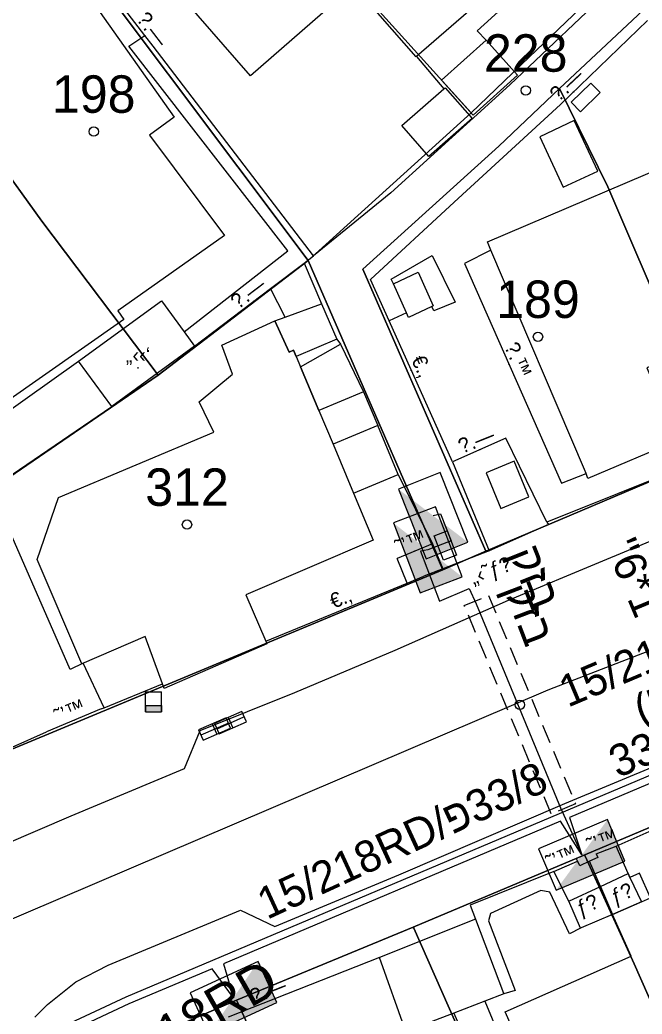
# Model space of a CAD drawing. Header units: metres. Extents: x 218299 to 220222, y 572714 to 574340.
# Drawn here: x 218987.9 to 219021.1, y 573394.8 to 573447.9 of the extents above; entities that cross this region are included whole.
import ezdxf
from ezdxf.enums import TextEntityAlignment as Align

# ---------------------------------------------------------------- set-up
doc = ezdxf.new("R2010")
doc.units = ezdxf.units.M
doc.header["$MEASUREMENT"] = 0
doc.linetypes.add('DASH15', pattern=[1.5, 1, -0.5])
for name, color, linetype in [('1601', 44, 'LANDBORDER'), ('1602', 44, 'Continuous'), ('1603', 44, 'Continuous'), ('6151', 102, 'CABLEUNDEXIST03'), ('6261', 7, 'Continuous'), ('6370', 7, 'Continuous'), ('6701', 7, 'DASH15'), ('6910', 102, 'Continuous'), ('6916', 7, 'Continuous'), ('A_POINTS', 2, 'Continuous'), ('M2200', 253, 'Continuous'), ('M2207', 253, 'Continuous'), ('M2401', 7, 'Continuous'), ('M2404', 7, 'Continuous'), ('M2407', 253, 'Continuous'), ('M2408', 253, 'Continuous'), ('M2412', 253, 'Continuous'), ('M2420', 253, 'Continuous'), ('M2601', 253, 'Continuous'), ('M2602', 253, 'Continuous'), ('M2605', 253, 'Continuous'), ('M2612', 253, 'Continuous'), ('M4903', 253, 'Continuous'), ('M5235', 253, 'Continuous')]:
    doc.layers.add(name, color=color, linetype=linetype)
doc.styles.add('HEBTXT', font='HEBTXT')
doc.styles.add('MAVAT_HEBTXT', font='HEBTXT')
doc.linetypes.add('CABLEUNDEXIST03', pattern='A,3.5,[222,elecad.shx,S=0.01,R=0,X=0,Y=0],1.5', length=5)
doc.linetypes.add('LANDBORDER', pattern='A,6.25,[208,elecad.shx,S=0.02,R=0,X=-0.6,Y=0],12.5,[208,elecad.shx,S=0.02,R=180,X=0.6,Y=0],6.25', length=25)

# ---------------------------------------------------------------- blocks, each defined once
blk = doc.blocks.new('6261')
blk.add_lwpolyline([(-2, -1.2), (2, -1.2), (2, 1.2), (-2, 1.2)], close=True)
at = {"color": 0}
blk.add_solid([(2, 1.2), (-2, -1.2), (2, -1.2)], dxfattribs=at)
at = {"color": 0, "style": 'HEBTXT'}
blk.add_attdef('PIL_NAME', (2.689, 2.418), '', height=1.7, dxfattribs=at)
at = {"style": 'HEBTXT'}
blk.add_attdef('CAMUT_MONIM', (2.489, 0.218), '', height=1.7, dxfattribs=at)
at = {"color": 0, "style": 'HEBTXT', "flags": 1}
for tag, p in [('TYPE', (2.585, -1.773)), ('MAP_TYPE', (2.689, -3.782))]:
    blk.add_attdef(tag, p, '', height=1.7, dxfattribs=at)
blk = doc.blocks.new('6910')
at = {"layer": 'A_POINTS'}
blk.add_circle((0, 0), 0.25, dxfattribs=at)
at = {"color": 0, "style": 'HEBTXT', "flags": 1}
blk.add_attdef('CODE', (-2.918, 6.399), '', height=1.7, dxfattribs=at)
at = {"color": 0, "style": 'HEBTXT'}
for tag, p in [('PATH', (0.169, 4.708)), ('HTCH', (0.169, 2.708))]:
    blk.add_attdef(tag, text='', height=1.7, dxfattribs=at).set_placement(p, align=Align.MIDDLE_CENTER)
blk = doc.blocks.new('6370')
at = {"color": 0}
blk.add_lwpolyline([(-1, -1), (1, -1), (1, 1), (-1, 1)], close=True, dxfattribs=at)
for points in [[(-0.991, 1.013), (1.003, 1.013), (-0.991, -1.013)], [(-0.991, -1.013), (1.003, -1.013), (1.003, 1.013)]]:
    blk.add_solid(points, dxfattribs=at)
at = {"color": 0, "style": 'HEBTXT'}
blk.add_attdef('POLE_NUM', (2.033, 2.706), '', height=2, dxfattribs=at)
at = {"color": 0, "style": 'HEBTXT', "flags": 1}
blk.add_attdef('MAP_TYPE', (2.063, -0.224), '', height=2, dxfattribs=at)
blk = doc.blocks.new('1603')
at = {"layer": 'A_POINTS'}
blk.add_circle((0, 0), 0.25, dxfattribs=at)
at = {"color": 0, "style": 'HEBTXT'}
blk.add_attdef('PARCEL_NUM', text='', height=2, dxfattribs=at).set_placement((0, 1), align=Align.CENTER)
at = {"color": 0, "style": 'HEBTXT', "flags": 1}
blk.add_attdef('LOT_NUM', text='', height=2, dxfattribs=at).set_placement((0, -2.5), align=Align.CENTER)
blk = doc.blocks.new('6916')
at = {"layer": 'A_POINTS'}
blk.add_circle((0, 0), 0.25, dxfattribs=at)
at = {"color": 0, "style": 'HEBTXT'}
for tag, p in [('HTCH', (0.006, 3.527)), ('PIPE', (0.049, 1.33))]:
    blk.add_attdef(tag, text='', height=1.7, dxfattribs=at).set_placement(p, align=Align.MIDDLE_CENTER)
blk = doc.blocks.new('M2407')
blk.add_circle((0, 0), 0.025)
at = {"style": 'MAVAT_HEBTXT'}
blk.add_attdef('NAME', text='', height=0.8, dxfattribs=at).set_placement((0, 1.59), align=Align.MIDDLE)
blk = doc.blocks.new('M2408')
blk.add_circle((0, 0), 0.025)
at = {"style": 'MAVAT_HEBTXT'}
blk.add_attdef('NAME', text='', height=0.8, dxfattribs=at).set_placement((0, 1.59), align=Align.MIDDLE)
blk = doc.blocks.new('M2602')
blk.add_circle((0, 0), 0.025)
at = {"style": 'MAVAT_HEBTXT'}
blk.add_attdef('NAME', text='', height=0.8, dxfattribs=at).set_placement((0, 1.59), align=Align.MIDDLE)
blk = doc.blocks.new('M2605')
blk.add_circle((0, 0), 0.025)
at = {"style": 'MAVAT_HEBTXT'}
blk.add_attdef('NAME', text='', height=0.8, dxfattribs=at).set_placement((0, 1.59), align=Align.MIDDLE)
blk = doc.blocks.new('M2612')
blk.add_circle((0, 0), 0.025)
at = {"style": 'MAVAT_HEBTXT'}
blk.add_attdef('NAME', text='', height=0.8, dxfattribs=at).set_placement((0, 1.59), align=Align.MIDDLE)
blk = doc.blocks.new('M2207')
blk.add_circle((0, 0), 0.025)
at = {"style": 'MAVAT_HEBTXT'}
blk.add_attdef('NAME', text='', height=0.8, dxfattribs=at).set_placement((0, 1.59), align=Align.MIDDLE)
blk = doc.blocks.new('M2412')
blk.add_circle((0, 0), 0.025)
at = {"style": 'MAVAT_HEBTXT'}
blk.add_attdef('NAME', text='', height=0.8, dxfattribs=at).set_placement((0, 1.59), align=Align.MIDDLE)
blk = doc.blocks.new('M4903')
blk.add_lwpolyline([(-1.6, -0.59), (1.6, -0.59), (1.6, 0.62), (-1.6, 0.62)], close=True)
for points in [[(-1.57, 0), (1.57, 0)], [(0, 0.62), (0, -0.59)]]:
    blk.add_lwpolyline(points)
at = {"style": 'MAVAT_HEBTXT', "flags": 1}
for tag, p in [('MARK', (0, 1.87)), ('IL', (0, -6.97))]:
    blk.add_attdef(tag, text='', height=0.8, dxfattribs=at).set_placement(p, align=Align.MIDDLE)
at = {"style": 'MAVAT_HEBTXT'}
for tag, p in [('HEIGHT', (0, -1.84)), ('NAME', (0, -4.41))]:
    blk.add_attdef(tag, text='', height=0.8, dxfattribs=at).set_placement(p, align=Align.MIDDLE)
blk = doc.blocks.new('*U89')
at = {"linetype": 'Continuous'}
for p, q in [((-0.85, 0), (-0.85, -0.66)), ((0.85, 0), (0.85, -0.66))]:
    blk.add_line(p, q, dxfattribs=at)
blk.add_solid([(-0.85, 0), (-0.85, -0.66), (0.85, -0.66)], dxfattribs=at)
at = {"linetype": 'Continuous', "extrusion": (0, 0, -1)}
blk.add_solid([(0.85, 0), (-0.85, 0), (-0.85, -0.66)], dxfattribs=at)
blk = doc.blocks.new('M5235')
for points in [[(-0.85, 1.47), (0.85, 1.47)], [(-0.85, -0.66), (-0.85, 1.47)], [(0.85, -0.66), (0.85, 1.47)], [(-0.85, 0), (0.85, 0)], [(-0.85, -0.66), (0.85, -0.66)]]:
    blk.add_lwpolyline(points)
at = {"linetype": 'Continuous'}
blk.add_blockref('*U89', (0, 0), dxfattribs=at)
at = {"style": 'MAVAT_HEBTXT', "flags": 1}
for tag, p in [('MARK', (0, 2.72)), ('HEIGHT', (0, -1.92)), ('NAME', (0, -4.48))]:
    blk.add_attdef(tag, text='', height=0.8, dxfattribs=at).set_placement(p, align=Align.MIDDLE)
blk = doc.blocks.new('111')
at = {"layer": 'M2200'}
for points in [[(219005.712, 573449.753, 573.12), (219000.18, 573444.929, 572.64), (218993.859, 573452.178, 572.4), (218993.859, 573452.178, 572.4), (218995.444, 573453.56, 572.64), (218995.13, 573453.92, 572.64), (218997.068, 573455.61, 572.64), (218997.38, 573455.253, 572.64), (218999.302, 573456.929, 572.64), (219001.224, 573458.605, 572.64), (219000.852, 573459.032, 572.64), (219002.75, 573460.687, 572.64), (219003.088, 573460.298, 572.64), (219004.873, 573461.854, 572.64), (219010.842, 573455.009, 572.88), (219010.622, 573454.817, 573.12), (219014.342, 573450.552, 573.12), (219009.057, 573445.944, 573.12), (219009.044, 573445.932, 573.12)], [(219012.847, 573436.046, 569.76), (219024.555, 573441.04, 569.76), (219026.04, 573441.674, 569.76), (219027.029, 573439.354, 569.713), (219031.162, 573429.665, 569.52), (219026.822, 573427.813, 569.52), (219025.437, 573431.062, 570), (219022.932, 573429.993, 570), (219021.36, 573429.323, 570), (219022.11, 573427.564, 569.775), (219022.756, 573426.049, 569.581), (219023.008, 573425.443, 569.52), (219023.008, 573425.443, 569.52), (219018.216, 573423.406, 569.52), (219018.121, 573423.682, 569.522), (219018.03, 573423.897, 569.527), (219013.032, 573435.613, 569.751)], [(219006.744, 573420.122, 569.52), (218999.937, 573417.196, 569.28), (219001.003, 573414.715, 569.052), (219001.063, 573414.577, 569.04), (218995.57, 573412.184, 569.04), (218995.477, 573412.449, 569.056), (218994.549, 573414.966, 569.28), (218991.181, 573413.518, 569.28), (218988.79, 573419.08, 569.28), (218989.93, 573422.389, 569.28), (218998.221, 573425.892, 569.52), (218997.449, 573427.511, 569.52), (218999.221, 573428.979, 569.52), (218998.647, 573430.539, 568.8), (219001.49, 573431.827, 568.8), (219001.49, 573431.827, 568.8), (219002.255, 573430.164, 569.4), (219002.255, 573430.164, 569.4), (219002.486, 573430.265, 569.4), (219002.486, 573430.265, 569.4), (219002.631, 573429.92, 569.404), (219002.857, 573429.381, 569.41), (219003.84, 573427.04, 569.438), (219004.595, 573425.24, 569.459), (219005.691, 573422.629, 569.49)]]:
    blk.add_polyline3d(points, close=True, dxfattribs=at)
for points in [[(218991.644, 573449.046, 571.68), (218996.105, 573442.712, 571.44), (218994.784, 573441.746, 572.16), (218998.805, 573436.383, 571.68), (218993.094, 573432.374, 571.68), (218993.419, 573431.91, 571.68), (218986.993, 573427.399, 571.68), (218982.899, 573433.231, 573.6), (218982.227, 573432.759, 572.874), (218980.678, 573431.671, 571.2), (218977.28, 573436.545, 571.2), (218979.437, 573437.913, 572.64), (218977.829, 573440.204, 571.44), (218981.904, 573443.065, 571.68), (218978.653, 573447.732, 571.245), (218978.576, 573447.842, 571.235), (218978.312, 573448.222, 571.2)], [(219026.464, 573383.811, 572.646), (219019.981, 573380.944, 572.88), (219013.801, 573394.919, 569.52), (219020.522, 573397.891, 569.76), (219019.537, 573400.117, 569.28), (219019.537, 573400.117, 569.28), (219020.985, 573400.758, 569.28), (219021.076, 573400.798, 569.28), (219021.557, 573401.01, 569.28), (219020.974, 573402.327, 569.28), (219020.457, 573402.098, 569.28), (219020.457, 573402.098, 569.28), (219020.363, 573402.309, 569.28), (219019.72, 573403.765, 569.28), (219019.72, 573403.765, 569.28), (219019.72, 573403.765, 569.28), (219022.611, 573405.044, 569.28)]]:
    blk.add_polyline3d(points, dxfattribs=at)
at = {"layer": 'M2207'}
for points in [[(219014.452, 573444.956, 571.74), (219012.076, 573442.82, 571.86), (219010.399, 573444.686, 571.86), (219012.775, 573446.821, 571.74), (219012.775, 573446.821, 571.74), (219014.452, 573444.956, 571.74)], [(219018.378, 573444.525, 568.74), (219017.327, 573443.509, 568.74), (219017.814, 573443.005, 568.74), (219018.865, 573444.022, 568.74), (219018.378, 573444.525, 568.74)], [(219012.027, 573442.641, 571.98), (219009.71, 573440.613, 571.98), (219008.269, 573442.259, 572.1), (219010.51, 573444.22, 572.1), (219010.586, 573444.287, 572.1), (219012.027, 573442.641, 571.98)], [(219018.749, 573439.835, 568.98), (219017.489, 573442.531, 568.98), (219015.638, 573441.666, 568.98), (219016.898, 573438.97, 568.98), (219018.749, 573439.835, 568.98)], [(219009.148, 573434.425, 569.22), (219009.953, 573432.633, 569.22), (219009.873, 573432.596, 569.22), (219008.626, 573432.017, 569.22), (219008.517, 573432.261, 569.22), (219007.825, 573433.8, 569.22), (219007.821, 573433.809, 569.22), (219009.148, 573434.425, 569.22)], [(218997.197, 573430.483, 571.2), (218992.768, 573427.25, 571.2), (218992.768, 573427.25, 571.2), (218990.999, 573429.674, 571.32), (218990.999, 573429.674, 571.32), (218995.429, 573432.907, 571.32), (218996.635, 573431.253, 571.238), (218997.197, 573430.483, 571.2), (218997.197, 573430.483, 571.2)], [(219003.988, 573432.744, 568.38), (219004.801, 573430.851, 568.38), (219004.801, 573430.851, 568.38), (219002.631, 573429.92, 568.62), (219002.486, 573430.265, 568.62), (219002.255, 573430.164, 568.62), (219001.49, 573431.827, 568.62), (219002.033, 573432.026, 568.567), (219003.988, 573432.744, 568.38)], [(219003.84, 573427.04, 568.62), (219002.857, 573429.381, 568.86), (219005.003, 573430.586, 568.38), (219005.003, 573430.586, 568.38), (219006.232, 573428.045, 568.38), (219006.232, 573428.045, 568.38)], [(219004.595, 573425.24, 568.38), (219005.691, 573422.629, 568.38), (219008.076, 573423.63, 568.14), (219008.078, 573423.631, 568.14), (219006.982, 573426.242, 568.14), (219006.982, 573426.242, 568.14), (219004.595, 573425.24, 568.38)], [(219012.778, 573423.721, 567.78), (219013.566, 573421.811, 567.78), (219015.061, 573422.428, 567.78), (219014.273, 573424.338, 567.78), (219012.778, 573423.721, 567.78)], [(219010.698, 573420.609, 567.66), (219011.193, 573419.319, 567.66), (219010.491, 573419.049, 567.66), (219009.996, 573420.34, 567.66), (219010.698, 573420.609, 567.66)]]:
    blk.add_polyline3d(points, close=True, dxfattribs=at)
at = {"layer": 'M2401'}
for points in [[(218987.047, 573403.856, 565.294), (218990.611, 573405.389, 565.414), (218996.655, 573407.925, 565.414), (218997.503, 573409.945, 565.534), (219002.558, 573411.974, 565.534), (219007.913, 573414.246, 565.654), (219013.964, 573416.906, 565.654), (219019.006, 573419.008, 565.774), (219024.383, 573421.233, 566.014)], [(218988.669, 573394.633, 565.534), (218989.343, 573395.314, 565.534), (218990.861, 573396.524, 565.534), (218992.587, 573397.41, 565.534), (218999.643, 573400.346, 565.534), (219001.482, 573399.479, 565.534), (219008.109, 573402.234, 565.774), (219016.989, 573406.047, 565.894), (219022.07, 573408.171, 565.894)]]:
    blk.add_polyline3d(points, dxfattribs=at)
at = {"layer": 'M2404'}
for points in [[(218987.047, 573403.856, 565.294), (218990.611, 573405.389, 565.414), (218996.655, 573407.925, 565.414), (218997.503, 573409.945, 565.534), (219002.558, 573411.974, 565.534), (219007.913, 573414.246, 565.654), (219013.964, 573416.906, 565.654), (219019.006, 573419.008, 565.774), (219024.383, 573421.233, 566.014)], [(218988.669, 573394.633, 565.534), (218989.343, 573395.314, 565.534), (218990.861, 573396.524, 565.534), (218992.587, 573397.41, 565.534), (218999.643, 573400.346, 565.534), (219001.482, 573399.479, 565.534), (219008.109, 573402.234, 565.774), (219016.989, 573406.047, 565.894), (219022.07, 573408.171, 565.894)]]:
    blk.add_polyline3d(points, dxfattribs=at)
at = {"layer": 'M2407'}
for points in [[(219017.671, 573452.206, 569.925), (219014.554, 573449.388, 569.925), (219012.299, 573447.326, 569.925), (219012.775, 573446.821, 569.925)], [(218996.635, 573431.253, 568.824), (219002.176, 573435.564, 569.004), (218993.69, 573446.509, 569.004), (218994.536, 573447.082, 569.004)], [(219013.032, 573435.613, 567.294), (219011.616, 573434.9, 567.294), (219016.809, 573423.154, 567.294), (219018.121, 573423.682, 567.294)], [(219007.825, 573433.8, 567.204), (219007.702, 573434.055, 567.204), (219009.896, 573435.316, 567.204), (219011.114, 573432.821, 567.204), (219009.983, 573432.363, 567.204), (219009.873, 573432.596, 567.204)], [(219002.033, 573432.026, 566.574), (219001.252, 573433.558, 566.574)], [(218982.227, 573432.759, 568.824), (218986.706, 573426.632, 568.824), (218990.999, 573429.674, 568.824)], [(219008.517, 573432.261, 567.204), (219007.588, 573431.825, 567.204)], [(218992.36, 573411.16, 565.944), (218991.25, 573413.542, 566.034), (218990.555, 573413.215, 566.034), (218986.315, 573422.864, 566.214)], [(219017.819, 573399.381, 566.952), (219017.223, 573399.086, 566.952), (219016.176, 573401.319, 566.952), (219015.702, 573401.406, 566.952), (219013.008, 573400.174, 566.952), (219012.897, 573399.78, 566.952), (219014.329, 573396.053, 566.952), (219013.72, 573395.885, 566.992)], [(219012.7, 573395.491, 566.992), (219016.634, 573386.059, 566.992), (219019.458, 573379.888, 567.114)]]:
    blk.add_polyline3d(points, dxfattribs=at)
at = {"layer": 'M2408'}
for points in [[(219016.028, 573421.069, 565.755), (219016.109, 573420.946, 565.755), (219012.935, 573419.547, 565.845), (219010.462, 573418.593, 565.845), (219009.447, 573418.194, 565.845)], [(219012.209, 573399.865, 565.819), (219007.079, 573397.825, 565.729)]]:
    blk.add_polyline3d(points, dxfattribs=at)
at = {"layer": 'M2412'}
for points in [[(219018.887, 573401.615, 565.792), (219020.363, 573402.309, 565.792), (219020.457, 573402.098, 565.949), (219021.076, 573400.798, 566.917), (219019.537, 573400.117, 566.917)], [(219019.537, 573400.117, 566.992), (219019.537, 573400.117, 566.992), (219017.863, 573399.403, 566.992), (219017.818, 573399.384, 566.992), (219017.199, 573400.833, 565.792), (219017.199, 573400.833, 565.792), (219018.887, 573401.615, 565.792)]]:
    blk.add_polyline3d(points, close=True, dxfattribs=at)
at = {"layer": 'M2420', "linetype": 'Continuous', "lineweight": -3}
blk.add_lwpolyline([(218815, 573271.12), (218820.09, 573275.12), (218861.3, 573307.12), (218922.3, 573356.31), (218953.3, 573379.31), (218975.09, 573394.62), (219016.09, 573412.12), (219055, 573427.19), (219099.41, 573445.88), (219110.2, 573450.38), (219123.3, 573457.88), (219130.09, 573462.38), (219137.3, 573467.38), (219141.09, 573470.12), (219151.91, 573480.62), (219163.91, 573496.88), (219171.3, 573512.19), (219176.8, 573527.5), (219181.7, 573546.81)], dxfattribs=at)
at = {"layer": 'M2601'}
blk.add_polyline3d([(219009.057, 573445.944, 571.487), (219010.51, 573444.22, 571.487)], dxfattribs=at)
at = {"layer": 'M2602'}
for points in [[(219010.985, 573424.3, 567.705), (219007.588, 573431.825, 568.285), (219006.59, 573434.037, 568.455)], [(219008.076, 573423.63, 567.78), (219009.907, 573419.923, 567.78), (219009.907, 573419.923, 567.78), (219009.907, 573419.923, 567.78)], [(219009.907, 573419.923, 567.33), (219010.462, 573418.593, 567.262)], [(219008.555, 573417.827, 567.855), (219008.019, 573419.141, 567.855)], [(219001.003, 573414.715, 568.005), (219008.555, 573417.827, 567.871), (219009.447, 573418.194, 567.855), (219009.447, 573418.194, 567.855)], [(218983.735, 573415.972, 568.005), (218987.446, 573409.049, 568.005), (218987.446, 573409.049, 568.005), (218989.288, 573409.883, 567.855), (218989.288, 573409.883, 567.855)], [(218992.214, 573411.102, 567.855), (218992.214, 573411.102, 567.855), (218992.36, 573411.16, 567.855), (218995.477, 573412.449, 567.855)], [(219018.302, 573402.962, 567.442), (219017.78, 573402.716, 567.442), (219017.694, 573402.911, 567.442), (219017.667, 573402.973, 567.442), (219017.609, 573403.106, 567.442)], [(219018.657, 573403.365, 568.192), (219018.657, 573403.365, 568.192), (219018.752, 573403.172, 568.192), (219018.302, 573402.962, 568.192)], [(219011.044, 573394.851, 568.492), (219019.621, 573375.267, 568.776)]]:
    blk.add_polyline3d(points, dxfattribs=at)
at = {"layer": 'M2605'}
for points in [[(219021.401, 573447.869, 568.717), (219016.747, 573443.389, 568.117), (219011.068, 573438.178, 567.667), (219006.59, 573434.037, 567.067), (219006.59, 573434.037, 567.067)], [(219019.831, 573449.938, 569.73), (219014.042, 573444.445, 569.73), (219007.687, 573438.667, 569.73), (219003.56, 573435.308, 569.73), (219003.56, 573435.308, 569.73), (218994.977, 573446.506, 569.86), (218994.536, 573447.082, 569.867), (218993.649, 573448.239, 569.88), (218991.942, 573450.315, 569.88), (218993.859, 573452.178, 569.88), (218990.548, 573456.778, 569.88), (218990.548, 573456.778, 569.88), (218995.392, 573460.714, 569.88), (218995.392, 573460.714, 569.88)], [(218975.479, 573438.966, 568.905), (218977.405, 573435.965, 568.905), (218980.279, 573431.485, 568.905), (218981.718, 573429.242, 568.905), (218981.916, 573428.934, 568.905), (218983.514, 573426.652, 568.849), (218984.744, 573424.895, 568.806), (218986.214, 573422.796, 568.755), (218986.214, 573422.796, 568.755), (218986.214, 573422.796, 568.755), (218986.315, 573422.864, 568.755), (218992.768, 573427.25, 568.755)], [(218997.197, 573430.483, 568.755), (219001.252, 573433.558, 568.755), (219003.047, 573434.919, 568.755), (219003.56, 573435.308, 568.755)], [(219003.047, 573434.919, 567.405), (219003.988, 573432.744, 567.105)], [(219004.801, 573430.851, 567.105), (219005.003, 573430.586, 567.105)], [(219006.232, 573428.045, 566.955), (219006.982, 573426.242, 566.955)], [(219023.008, 573425.443, 567.33), (219023.477, 573424.071, 567.33), (219016.028, 573421.069, 566.805), (219016.028, 573421.069, 566.805), (219013.822, 573425.571, 566.955), (219010.985, 573424.3, 566.955), (219010.985, 573424.3, 566.955), (219010.985, 573424.3, 566.955)], [(219010.985, 573424.3, 566.805), (219012.935, 573419.547, 565.905), (219012.935, 573419.547, 565.905), (219012.935, 573419.547, 565.905)], [(219019.537, 573400.117, 567.142), (219019.537, 573400.117, 567.142), (219018.887, 573401.615, 567.142), (219018.887, 573401.615, 567.142), (219018.302, 573402.962, 567.142), (219018.302, 573402.962, 567.142), (219018.302, 573402.962, 567.142)], [(219017.819, 573399.381, 566.992), (219017.199, 573400.833, 566.992), (219016.392, 573402.419, 566.992), (219011.924, 573400.616, 566.992), (219011.924, 573400.616, 566.992), (219012.209, 573399.865, 566.992), (219013.71, 573395.91, 566.992), (219013.72, 573395.885, 566.992), (219012.7, 573395.491, 566.992), (219011.044, 573394.851, 566.992), (219008.493, 573393.866, 566.992), (219007.079, 573397.825, 566.992), (218998.986, 573394.632, 566.842)]]:
    blk.add_polyline3d(points, dxfattribs=at)
at = {"layer": 'M2612'}
for points in [[(219009.907, 573419.923, 567.855), (219008.019, 573419.141, 567.855)], [(218992.214, 573411.102, 567.924), (218989.288, 573409.883, 567.924)], [(219018.657, 573403.365, 567.967), (219019.72, 573403.765, 567.967)], [(219016.392, 573402.419, 567.292), (219016.392, 573402.419, 567.292), (219017.667, 573402.973, 567.292)]]:
    blk.add_polyline3d(points, dxfattribs=at)
at = {"layer": 'M2207'}
ref = blk.add_blockref('M2207', (218994.174, 573429.319), dxfattribs=dict(at, xscale=0.5, yscale=0.5, zscale=0.5))
ref.add_attrib('NAME', '„‹‹‘', dxfattribs={"layer": '0', "height": 0.8, "style": 'MAVAT_HEBTXT'}).set_placement((218994.174, 573429.944), align=Align.MIDDLE)
at = {"layer": 'M2407'}
ref = blk.add_blockref('M2407', (219013.996, 573429.517), dxfattribs=dict(at, xscale=0.5, yscale=0.5, zscale=0.5))
ref.add_attrib('NAME', '\x8e.™', dxfattribs={"layer": '0', "height": 0.8, "rotation": 293.8484, "style": 'MAVAT_HEBTXT'}).set_placement((219014.499, 573429.74), align=Align.MIDDLE)
at = {"layer": 'M2408'}
ref = blk.add_blockref('M2408', (219012.935, 573419.547), dxfattribs=dict(at, xscale=0.5, yscale=0.5, zscale=0.5))
ref.add_attrib('NAME', '„‹˜ƒ\x8e', dxfattribs={"layer": '0', "height": 0.8, "rotation": 20.5969, "style": 'MAVAT_HEBTXT'}).set_placement((219013.048, 573418.403), align=Align.MIDDLE)
at = {"layer": 'M2412'}
ref = blk.add_blockref('M2412', (219021.067, 573400.794), dxfattribs=dict(at, xscale=0.5, yscale=0.5, zscale=0.5))
ref.add_attrib('NAME', 'ƒ\x8e', dxfattribs={"layer": '0', "height": 0.8, "rotation": 23.8566, "style": 'MAVAT_HEBTXT'}).set_placement((219020.059, 573401.152), align=Align.MIDDLE)
ref = blk.add_blockref('M2412', (219017.216, 573400.841), dxfattribs=dict(at, xscale=0.5, yscale=0.5, zscale=0.5))
ref.add_attrib('NAME', 'ƒ\x8e', dxfattribs={"layer": '0', "height": 0.8, "rotation": 24.8735, "style": 'MAVAT_HEBTXT'}).set_placement((219018.218, 573400.543), align=Align.MIDDLE)
at = {"layer": 'M2602'}
ref = blk.add_blockref('M2602', (219008.787, 573429.168), dxfattribs=dict(at, xscale=0.5, yscale=0.5, zscale=0.5))
ref.add_attrib('NAME', '€.‚', dxfattribs={"layer": '0', "height": 0.8, "rotation": 294.292, "style": 'MAVAT_HEBTXT'}).set_placement((219009.289, 573429.395), align=Align.MIDDLE)
ref = blk.add_blockref('M2602', (219005.225, 573416.455), dxfattribs=dict(at, xscale=0.5, yscale=0.5, zscale=0.5))
ref.add_attrib('NAME', '€.‚', dxfattribs={"layer": '0', "height": 0.8, "rotation": 22.3942, "style": 'MAVAT_HEBTXT'}).set_placement((219005.015, 573416.963), align=Align.MIDDLE)
at = {"layer": 'M2605'}
ref = blk.add_blockref('M2605', (218994.536, 573447.082), dxfattribs=dict(at, xscale=0.5, yscale=0.5, zscale=0.5))
ref.add_attrib('NAME', '\x9a.—', dxfattribs={"layer": '0', "height": 0.8, "rotation": 307.4694, "style": 'MAVAT_HEBTXT'}).set_placement((218994.972, 573447.416), align=Align.MIDDLE)
ref = blk.add_blockref('M2605', (219017.446, 573444.062), dxfattribs=dict(at, xscale=0.5, yscale=0.5, zscale=0.5))
ref.add_attrib('NAME', '\x9a.—', dxfattribs={"layer": '0', "height": 0.8, "rotation": 43.2802, "style": 'MAVAT_HEBTXT'}).set_placement((219017.069, 573444.462), align=Align.MIDDLE)
ref = blk.add_blockref('M2605', (219000.379, 573432.895), dxfattribs=dict(at, xscale=0.5, yscale=0.5, zscale=0.5))
ref.add_attrib('NAME', '\x9a.—', dxfattribs={"layer": '0', "height": 0.8, "rotation": 37.1765, "style": 'MAVAT_HEBTXT'}).set_placement((219000.046, 573433.334), align=Align.MIDDLE)
ref = blk.add_blockref('M2605', (219012.448, 573424.956), dxfattribs=dict(at, xscale=0.5, yscale=0.5, zscale=0.5))
ref.add_attrib('NAME', '\x9a.—', dxfattribs={"layer": '0', "height": 0.8, "rotation": 21.9535, "style": 'MAVAT_HEBTXT'}).set_placement((219012.242, 573425.466), align=Align.MIDDLE)
ref = blk.add_blockref('M2605', (219001.316, 573395.551), dxfattribs=dict(at, xscale=0.5, yscale=0.5, zscale=0.5))
ref.add_attrib('NAME', '\x9a.—', dxfattribs={"layer": '0', "height": 0.8, "rotation": 21.5297, "style": 'MAVAT_HEBTXT'}).set_placement((219001.114, 573396.063), align=Align.MIDDLE)
at = {"layer": 'M2612'}
ref = blk.add_blockref('M2612', (219008.963, 573419.532), dxfattribs=dict(at, xscale=0.5, yscale=0.5, zscale=0.5))
ref.add_attrib('NAME', '˜’™', dxfattribs={"layer": '0', "height": 0.8, "rotation": 22.5102, "style": 'MAVAT_HEBTXT'}).set_placement((219008.752, 573420.04), align=Align.MIDDLE)
ref = blk.add_blockref('M2612', (218990.751, 573410.493), dxfattribs=dict(at, xscale=0.5, yscale=0.5, zscale=0.5))
ref.add_attrib('NAME', '˜’™', dxfattribs={"layer": '0', "height": 0.8, "rotation": 22.6289, "style": 'MAVAT_HEBTXT'}).set_placement((218990.54, 573411), align=Align.MIDDLE)
ref = blk.add_blockref('M2612', (219019.188, 573403.565), dxfattribs=dict(at, xscale=0.5, yscale=0.5, zscale=0.5))
ref.add_attrib('NAME', '˜’™', dxfattribs={"layer": '0', "height": 0.8, "rotation": 20.6535, "style": 'MAVAT_HEBTXT'}).set_placement((219018.994, 573404.08), align=Align.MIDDLE)
ref = blk.add_blockref('M2612', (219017.03, 573402.696), dxfattribs=dict(at, xscale=0.5, yscale=0.5, zscale=0.5))
ref.add_attrib('NAME', '˜’™', dxfattribs={"layer": '0', "height": 0.8, "rotation": 23.5082, "style": 'MAVAT_HEBTXT'}).set_placement((219016.81, 573403.2), align=Align.MIDDLE)
at = {"layer": 'M4903', "xscale": 0.5, "yscale": 0.5, "zscale": 0.5}
for p, rotation in [((218998.268, 573410.022, 565.5), 23.3640460613879), ((218999.117, 573410.361, 565.5), 23.89097099511634)]:
    blk.add_blockref('M4903', p, dxfattribs=dict(at, rotation=rotation))
at = {"layer": 'M5235', "xscale": 0.5, "yscale": 0.5, "zscale": 0.5}
blk.add_blockref('M5235', (218995.001, 573411.276, 565.455), dxfattribs=at)

msp = doc.modelspace()

# ---------------------------------------------------------------- linework, layer by layer
at = {"layer": '1601'}
for points in [[(218840.606, 573282.601), (218852.366, 573292.291), (218860.016, 573298.551), (218867.756, 573304.951), (218875.466, 573311.281), (218883.196, 573317.621), (218890.836, 573324.011), (218898.566, 573330.351), (218906.216, 573336.611), (218914.066, 573343.091), (218921.696, 573349.371), (218929.406, 573355.661), (218937.916, 573362.631), (218947.026, 573369.521), (218959.706, 573377.091), (218964.2246, 573379.4955), (218968.13, 573381.64), (218968.8731, 573381.9691), (218969.758, 573382.44), (218994.596, 573393.441), (218999.436, 573395.541), (219008.876, 573399.451), (219018.046, 573403.301), (219027.366, 573407.241)], [(219027.366, 573407.241), (219018.046, 573403.301), (219008.876, 573399.451), (218999.436, 573395.541), (218994.596, 573393.441), (218969.758, 573382.44), (218968.8731, 573381.9691), (218968.13, 573381.64), (218964.2246, 573379.4955), (218959.706, 573377.091), (218947.026, 573369.521), (218937.916, 573362.631), (218929.406, 573355.661), (218921.696, 573349.371), (218914.066, 573343.091), (218906.216, 573336.611), (218898.566, 573330.351), (218890.836, 573324.011), (218883.196, 573317.621), (218875.466, 573311.281), (218867.756, 573304.951), (218860.016, 573298.551), (218852.366, 573292.291), (218840.606, 573282.601)]]:
    msp.add_lwpolyline(points, dxfattribs=at)
at = {"layer": '1602'}
for points in [[(218988.28, 573455.01), (219003.264, 573435.057), (218995.25, 573428.93), (218989.03, 573437.16), (218984, 573444.13), (218980.35, 573449.04)], [(219005.38, 573450.24), (219011.98, 573442.94), (219003.264, 573435.057), (218988.28, 573455.01)], [(219019.79, 573450.44), (219015.08, 573445.92), (219011.98, 573442.94), (219005.38, 573450.24)], [(218984, 573444.13), (218989.03, 573437.16), (218995.25, 573428.93), (218986.01, 573422.61)], [(218955.7039, 573394.6431), (218961.02, 573397.69), (218985.73, 573408.24), (218987.3939, 573408.9322), (219010.468, 573418.531), (219012.76, 573419.53), (219025.31, 573424.85)], [(219027.366, 573407.241), (219018.046, 573403.301), (219008.876, 573399.451), (218999.436, 573395.541), (218994.596, 573393.441), (218969.758, 573382.44), (218968.8731, 573381.9691), (218968.13, 573381.64), (218964.2246, 573379.4955), (218959.706, 573377.091), (218947.026, 573369.521), (218937.916, 573362.631), (218929.406, 573355.661), (218921.696, 573349.371), (218914.066, 573343.091), (218906.216, 573336.611), (218898.566, 573330.351), (218890.836, 573324.011), (218883.196, 573317.621), (218875.466, 573311.281), (218867.756, 573304.951), (218860.016, 573298.551), (218852.366, 573292.291), (218840.606, 573282.601)], [(218994.596, 573393.441), (218999.436, 573395.541), (218999.4668, 573395.4735), (219002.076, 573389.761)]]:
    msp.add_lwpolyline(points, dxfattribs=at)
for points in [[(219006.19, 573434.6), (219012.76, 573419.53), (219010.468, 573418.531), (219003.264, 573435.057), (219011.98, 573442.94), (219015.08, 573445.92), (219019.79, 573450.44), (219024.295, 573454.979), (219026.52, 573452.77), (219024.98, 573452.12), (219021.44, 573448.67), (219016.69, 573444.25), (219013.45, 573441.17)], [(219026.52, 573452.77), (219036.74, 573429.55), (219025.31, 573424.85), (219022.663, 573431.109), (219019.285, 573438.999), (219016.69, 573444.25), (219021.44, 573448.67), (219024.98, 573452.12)], [(219022.663, 573431.109), (219025.31, 573424.85), (219012.76, 573419.53), (219006.19, 573434.6), (219013.45, 573441.17), (219016.69, 573444.25), (219019.285, 573438.999)], [(218983.638, 573415.639), (218986.01, 573422.61), (218995.25, 573428.93), (219003.264, 573435.057), (219010.468, 573418.531), (218987.3939, 573408.9322)], [(219032.27, 573379.571), (219029.216, 573378.221), (219024.166, 573389.631), (219020.686, 573397.491), (219018.0765, 573403.2339), (219018.046, 573403.301), (219027.366, 573407.241), (219027.3959, 573407.1735), (219038.426, 573382.291)], [(219022.736, 573375.341), (219020.056, 573374.171), (219008.9059, 573399.3835), (219008.876, 573399.451), (219018.046, 573403.301), (219018.0765, 573403.2339), (219020.686, 573397.491), (219024.166, 573389.631), (219029.216, 573378.221)], [(219013.769, 573371.431), (219011.016, 573370.231), (219005.596, 573381.911), (219002.076, 573389.761), (218999.4668, 573395.4735), (218999.436, 573395.541), (219008.876, 573399.451), (219008.9059, 573399.3835), (219020.056, 573374.171)]]:
    msp.add_lwpolyline(points, close=True, dxfattribs=at)
at = {"layer": '6151'}
for points in [[(219074.0651, 573426.9854), (219072.8369, 573429.2524), (218993.5267, 573395.7046), (218986.4149, 573392.3861), (218989.3623, 573386.816), (218989.792, 573385.2455), (218989.8535, 573385.152), (218990.1862, 573385.1499), (218990.1923, 573384.8166), (218990.0364, 573384.818), (218990.0354, 573384.8755)], [(219009.942, 573421.4274), (219010.3436, 573421.5311), (219010.9048, 573420.0839), (219009.6599, 573419.5943)], [(219009.6599, 573419.5943), (219009.2658, 573419.5299), (219010.2778, 573416.86), (219011.8748, 573417.5393), (219012.2385, 573416.7178), (219016.7497, 573405.8186), (219017.887, 573403.3015)], [(219035.4238, 573410.973), (219034.2433, 573412.4932), (219017.2245, 573405.2944), (219017.887, 573403.3015)], [(219017.887, 573403.3015), (219016.7587, 573405.0973), (218998.7446, 573397.4775), (218999.2776, 573395.6736)], [(218999.2776, 573395.6736), (218998.1415, 573397.2223), (218993.6893, 573395.3391), (218986.9651, 573392.2014), (218989.7364, 573386.9641), (218989.8447, 573385.2455), (218989.8849, 573385.1931), (218990.2328, 573385.1831), (218990.2378, 573384.7909), (218990.1074, 573384.7901), (218990.1054, 573384.8755)]]:
    msp.add_lwpolyline(points, dxfattribs=at)
at = {"layer": '6701'}
msp.add_lwpolyline([(219011.611, 573416.62), (219012.903, 573417.159), (219017.547, 573406.028), (219016.255, 573405.489)], close=True, dxfattribs=at)

# ---------------------------------------------------------------- block references
msp.add_blockref('111', (0, 0))
at = {"layer": '1603'}
for p, values in [((219014.892, 573444.1401), {'PARCEL_NUM': '228'}), ((218991.809, 573441.9454), {'PARCEL_NUM': '198'}), ((219015.548, 573430.9846), {'PARCEL_NUM': '189'}), ((218996.7934, 573420.9498), {'PARCEL_NUM': '312'})]:
    msp.add_blockref('1603', p, dxfattribs=at).add_auto_attribs(values)
at = {"layer": '6261'}
ref = msp.add_blockref('6261', (218980.0186, 573449.1086), dxfattribs=dict(at, rotation=38.76999999998804))
ref.add_attrib('PIL_NAME', '16/218RD/פ34/1', (218980.7463, 573453.5694), dxfattribs={"layer": '0', "color": 0, "height": 1.7, "rotation": 38.77, "style": 'HEBTXT'})
ref = msp.add_blockref('6261', (219009.942, 573421.4274), dxfattribs=dict(at, rotation=291.71006241991))
ref.add_attrib('PIL_NAME', 'קזב', (219013.993, 573419.423), dxfattribs={"layer": '0', "color": 0, "height": 1.7, "rotation": 291.71006, "style": 'HEBTXT'})
ref = msp.add_blockref('6261', (219009.6599, 573419.5943), dxfattribs=dict(at, rotation=290.9483261399103))
ref.add_attrib('PIL_NAME', 'קזב', (219013.6839, 573417.5362), dxfattribs={"layer": '0', "color": 0, "height": 1.7, "rotation": 290.94833, "style": 'HEBTXT'})
ref = msp.add_blockref('6261', (219017.887, 573403.3015), dxfattribs=dict(at, rotation=22.90999999999293))
ref.add_attrib('PIL_NAME', '33/9/15/218RDפ', (219019.8061, 573407.3936), dxfattribs={"layer": '0', "color": 0, "height": 1.7, "rotation": 22.91, "style": 'HEBTXT'})
ref = msp.add_blockref('6261', (218999.2776, 573395.6736), dxfattribs=dict(at, rotation=24.71999999999237))
ref.add_attrib('PIL_NAME', '15/218RD/פ33/8', (219001.0665, 573399.8242), dxfattribs={"layer": '0', "color": 0, "height": 1.7, "rotation": 24.72, "style": 'HEBTXT'})
at = {"layer": '6370'}
ref = msp.add_blockref('6370', (218990.8531, 573385.906), dxfattribs=dict(at, rotation=29.68999999999084))
ref.add_attrib('POLE_NUM', '15/218RD', (218991.3851, 573390.1035), dxfattribs={"layer": '0', "color": 0, "height": 2, "rotation": 29.69, "style": 'HEBTXT'})
at = {"layer": '6910'}
ref = msp.add_blockref('6910', (219026.6469, 573409.7143), dxfattribs=dict(at, rotation=22.92810000000001))
ref.add_attrib('PATH', '15/218RD/פ33 - ', dxfattribs={"layer": '0', "color": 0, "height": 1.7, "rotation": 22.9281, "style": 'HEBTXT'}).set_placement((219024.5483, 573415.2165), align=Align.MIDDLE_CENTER)
ref.add_attrib('HTCH', '(50)תשוחנ', dxfattribs={"layer": '0', "color": 0, "height": 1.7, "rotation": 22.9281, "style": 'HEBTXT'}).set_placement((219025.5222, 573412.9141), align=Align.MIDDLE_CENTER)
at = {"layer": '6916'}
ref = msp.add_blockref('6916', (219014.579, 573411.324), dxfattribs=dict(at, rotation=292.6465000000001))
ref.add_attrib('HTCH', '"6*1', dxfattribs={"layer": '0', "color": 0, "height": 1.7, "rotation": 292.6465, "style": 'HEBTXT'}).set_placement((219020.7517, 573418.1241), align=Align.MIDDLE_CENTER)

doc.saveas('drawing.dxf')
